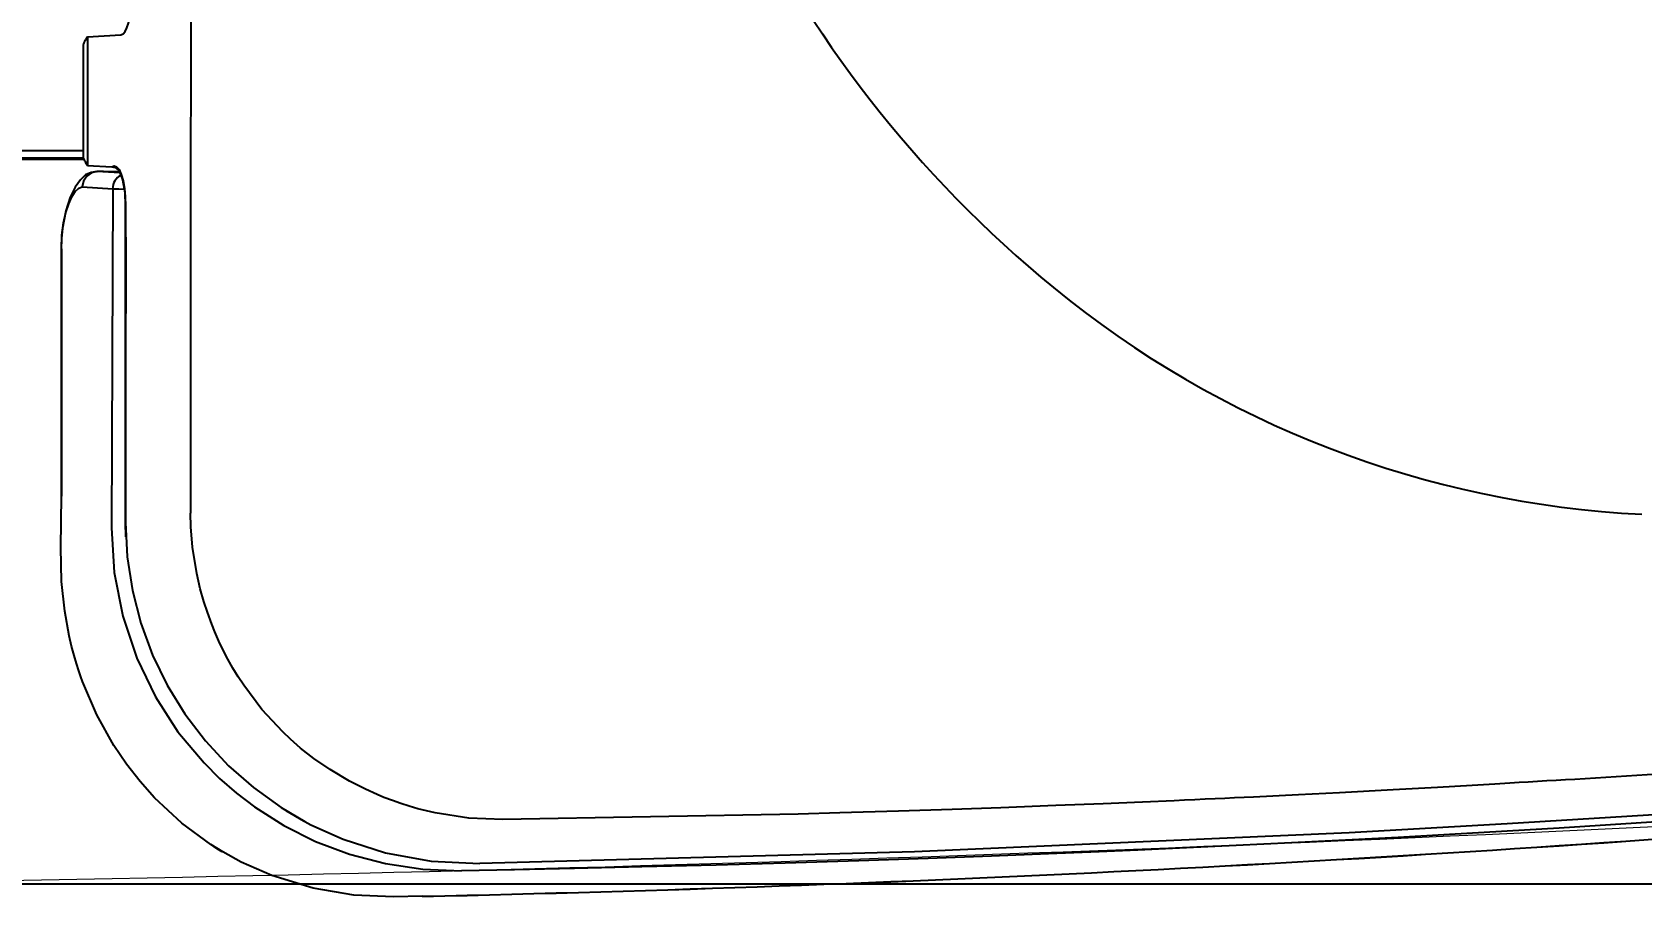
# Model space of a CAD drawing. Header units: millimetres. Extents: x 7763 to 10330, y 539 to 2772.
# Drawn here: x 8155.2 to 8363.3, y 1941.4 to 2053.3 of the extents above; entities that cross this region are included whole.
import ezdxf

# ---------------------------------------------------------------- set-up
doc = ezdxf.new("R2010")
doc.units = ezdxf.units.MM
doc.layers.add('3', color=3, linetype='Continuous')
doc.styles.add('GHS', font='romans.shx', dxfattribs={"bigfont": 'whgtxt.shx'})
doc.styles.get("Standard").update_dxf_attribs({"font": 'NanumGothic.ttf'})
doc.dimstyles.new('AM_ISO$0', dxfattribs={"dimtxt": 3.5, "dimasz": 2.5, "dimexe": 1, "dimexo": 1, "dimgap": 0.8, "dimtad": 1, "dimdec": 0, "dimlfac": 10, "dimdsep": 46, "dimtxsty": 'Standard', "dimcen": 0, "dimclrd": 256, "dimclre": 256, "dimclrt": 2, "dimadec": 0, "dimazin": 2, "dimtp": 0.1, "dimtm": 0.1, "dimtfac": 0.71, "dimtdec": 0, "dimtmove": 0, "dimatfit": 3, "dimfxl": 0, "dimlwd": -1, "dimlwe": -1, "dimarcsym": 0})

# ---------------------------------------------------------------- blocks, each defined once
blk = doc.blocks.new('*D18')
at = {"color": 3}
for p, q in [((8112.97, 2333.41), (8733.15, 2333.41)), ((8732.15, 2313.41), (8732.15, 1963.12)), ((8122.01, 1943.12), (8733.15, 1943.12))]:
    blk.add_line(p, q, dxfattribs=at)
for points in [[(8728.81, 2313.41), (8735.48, 2313.41), (8732.15, 2333.41)], [(8728.81, 1963.12), (8735.48, 1963.12), (8732.15, 1943.12)]]:
    blk.add_solid(points, dxfattribs=at)
at = {"layer": 'DEFPOINTS', "color": 0}
for p in [(8111.97, 2333.41), (8121.01, 1943.12), (8732.15, 1943.12)]:
    blk.add_point(p, dxfattribs=at)
at = {"color": 2, "insert": (8708.52, 2138.26), "char_height": 25, "attachment_point": 5, "rotation": 90, "style": 'GHS'}
blk.add_mtext('{\\fNanumGothic|b0|i0|c129|p50;390}', dxfattribs=at)
blk = doc.blocks.new('2E12E')
at = {"color": 2}
for p, q in [((6809.69, 990.86), (6814.04, 991.12)), ((6809.69, 990.86), (6809.69, 974.22)), ((6809.15, 989.6), (6809.15, 975.48)), ((6780.79, 976.17), (6809.15, 976.17)), ((6809.23, 975.17), (6780.79, 975.17)), ((6809.28, 974.98), (6787.18, 974.98)), ((6809.69, 974.22), (6812.84, 974.04)), ((6811.32, 973.43), (6810.92, 973.43)), ((6811.39, 973.43), (6810.96, 973.43)), ((6806.3, 963.44), (6806.3, 931.43)), ((6853.02, 879.66), (6853.02, 879.66))]:
    blk.add_line(p, q, dxfattribs=at)
for points in [[(7130.33, 908.62), (7114.88, 904.41), (7094.92, 899.87), (7074.77, 896.22), (7054.47, 893.51), (7034.08, 891.68), (7013.67, 890.31), (6993.26, 889.03), (6972.84, 887.88), (6916.66, 885.41), (6860.43, 883.9)], [(6823.06, 997.63), (6823.04, 963.43), (6823.02, 929.24)], [(6812.84, 974.04), (6813.16, 974.17), (6813.48, 974.05), (6813.8, 973.67), (6814.08, 973.05), (6814.31, 972.23), (6814.49, 971.25), (6814.6, 970.17), (6814.63, 969.04)], [(6810.9, 973.42), (6810.18, 973.32), (6809.47, 972.99), (6808.79, 972.36), (6808.13, 971.42), (6807.48, 970.1), (6806.9, 968.34), (6806.48, 966.08), (6806.35, 964.76), (6806.31, 963.34)], [(6810.96, 973.43), (6810.23, 973.27), (6809.61, 972.84), (6809.19, 972.19), (6809.04, 971.43)], [(6810.93, 973.43), (6810.96, 973.43)], [(6813.89, 973.25), (6810.96, 973.43)], [(6811.51, 973.42), (6811.3, 973.42)], [(6812.84, 974.04), (6813.29, 973.97), (6813.68, 973.63), (6814, 973.07), (6814.24, 972.36), (6814.53, 970.7), (6814.59, 968.98)], [(6806.34, 963.43), (6806.41, 965.18), (6806.62, 966.77), (6806.92, 968.14), (6807.28, 969.26), (6807.69, 970.14), (6808.12, 970.83), (6808.57, 971.29), (6809.04, 971.43)], [(6809.04, 971.43), (6812.97, 971.19)], [(6812.97, 971.19), (6812.81, 927.34)], [(6812.97, 971.19), (6813.77, 971.17), (6814.4, 971.16)], [(6814.59, 969.06), (6814.59, 964.54), (6814.59, 958.92), (6814.59, 952.43), (6814.59, 945.09), (6814.59, 936.87), (6814.59, 928.06)], [(6814.59, 969.04), (6814.59, 969.04), (6814.63, 969.04)], [(6814.63, 969.04), (6814.64, 967.5), (6814.64, 965.85), (6814.65, 964.09), (6814.65, 962.22), (6814.65, 960.24), (6814.65, 958.15), (6814.65, 956.88), (6814.65, 955.84), (6814.64, 954.25), (6814.64, 952.13), (6814.63, 950.33), (6814.63, 948.84), (6814.63, 947.41), (6814.63, 946.04), (6814.63, 943.88), (6814.63, 941.44), (6814.63, 938.64), (6814.63, 935.23), (6814.63, 931.94), (6814.63, 929.54), (6814.63, 928.04)], [(6806.31, 963.43), (6806.3, 963.43), (6806.31, 963.43)], [(6806.31, 963.43), (6806.34, 963.43)], [(6806.34, 963.43), (6806.34, 931.43)], [(6806.26, 924.79), (6806.34, 931.43)], [(6806.3, 931.43), (6806.3, 931.43), (6806.34, 931.43)], [(6863.4, 889.58), (6859, 889.77), (6854.66, 890.44), (6853.53, 890.7), (6852.42, 890.98), (6851.31, 891.31), (6850.21, 891.66), (6849.13, 892.05), (6848.05, 892.46), (6847.15, 892.84), (6845.66, 893.51), (6843.61, 894.55), (6841.08, 896.05), (6838.97, 897.51), (6837.27, 898.84), (6835.94, 900), (6834.95, 900.93), (6832.27, 903.83), (6829.91, 906.97), (6829.19, 908.07), (6828.51, 909.19), (6827.87, 910.34), (6827.26, 911.5), (6826.7, 912.69), (6826.18, 913.89), (6825.79, 914.85), (6825.21, 916.41), (6824.76, 917.79), (6824.29, 919.45), (6823.83, 921.41), (6823.28, 924.85), (6823.06, 927.47), (6823.02, 929.24)], [(6812.81, 927.34), (6813.17, 921.54), (6814.26, 915.89), (6816.07, 910.48), (6818.5, 905.45), (6821.41, 900.95), (6824.78, 896.92), (6826.8, 894.91), (6828.98, 893.01), (6831.32, 891.23), (6835.11, 888.82), (6839.21, 886.76), (6843.6, 885.11), (6848.23, 883.9), (6853.08, 883.17), (6858.08, 882.97)], [(6814.63, 928.04), (6814.59, 928.04), (6814.59, 928.04)], [(6814.59, 928.03), (6814.63, 926.16)], [(6814.63, 928.04), (6814.86, 923.6), (6815.52, 919.23), (6816.62, 914.98), (6818.12, 910.88), (6820.02, 906.97), (6822.3, 903.25), (6824.96, 899.77), (6827.96, 896.55), (6831.18, 893.72), (6834.74, 891.17), (6837.81, 889.35)], [(6827.21, 885.4), (6825.68, 886.35), (6821.92, 889.12), (6818.38, 892.41), (6816.51, 894.5), (6814.75, 896.75), (6813.11, 899.18), (6810.9, 903.13), (6809.06, 907.44), (6808.83, 908.07), (6808.58, 908.84), (6808.29, 909.76), (6807.98, 910.82), (6807.66, 912.02), (6807.34, 913.38), (6806.76, 916.57), (6806.35, 920.37), (6806.26, 924.79)], [(7012.72, 895.48), (7002.01, 894.79), (7000.81, 894.72), (6999.61, 894.65), (6998.41, 894.58), (6997.21, 894.51), (6996.01, 894.44), (6994.82, 894.37), (6993.62, 894.3), (6991.67, 894.18), (6988.74, 894.01), (6984.27, 893.76), (6978.55, 893.44), (6971.58, 893.06), (6966.3, 892.79), (6960.47, 892.5), (6959.26, 892.45), (6958.03, 892.39), (6956.78, 892.33), (6955.51, 892.27), (6954.22, 892.21), (6952.91, 892.15), (6951.57, 892.09), (6950.22, 892.03), (6946.13, 891.85), (6941.04, 891.63), (6934.93, 891.39), (6927.81, 891.12), (6921.5, 890.9), (6914.57, 890.68), (6907.01, 890.46), (6901.6, 890.31), (6863.4, 889.58)], [(7037.25, 890.98), (7025.7, 890.16), (7013.28, 889.33), (6999.99, 888.49), (6985.84, 887.66), (6979.2, 887.29), (6972.39, 886.93), (6965.41, 886.57), (6958.25, 886.22), (6950.91, 885.88), (6945.54, 885.64), (6940.54, 885.42), (6933.96, 885.15), (6926.59, 884.86), (6918.42, 884.56), (6909.44, 884.26), (6899.91, 883.96), (6891, 883.7), (6881.37, 883.46), (6872.67, 883.26), (6864.91, 883.1), (6858.08, 882.97)], [(6835.34, 890.75), (6837.64, 889.41), (6837.78, 889.34)], [(6837.81, 889.35), (6838.6, 888.93), (6842.76, 887.06), (6848.24, 885.3), (6854.16, 884.21), (6860.43, 883.9)], [(6825.9, 886.18), (6826.64, 885.72), (6827.1, 885.44)], [(6849.28, 879.6), (6844.16, 879.82), (6838.89, 880.71), (6833.56, 882.34), (6829.58, 884.1), (6827.21, 885.4)], [(6849.27, 879.6), (6849.27, 879.6), (6849.28, 879.6)], [(6853.02, 879.66), (6849.28, 879.6)]]:
    blk.add_lwpolyline(points, dxfattribs=at)
for radius in [3267.59, 3267.6]:
    blk.add_arc((6780.97, 4146.46), radius, 271.2635, 274.50126, dxfattribs=at)
for centre, major_axis, ratio, start_param, end_param in [((6814.01, 996.12), (0, 5), 0.284012, 3.158327, 4.711911), ((6814.89, 971.19), (-0.12, -2), 0.96113, 3.673143, 4.77082)]:
    blk.add_ellipse(centre, major_axis=major_axis, ratio=ratio, start_param=start_param, end_param=end_param, dxfattribs=at)
for points in [[(6809.69, 990.86), (6809.57, 990.69), (6809.37, 990.37), (6809.19, 989.95), (6809.15, 989.71), (6809.15, 989.6)], [(6809.15, 975.48), (6809.15, 975.37), (6809.19, 975.13), (6809.37, 974.72), (6809.57, 974.39), (6809.69, 974.22)]]:
    blk.add_open_spline(points, degree=3, dxfattribs=at)
blk.add_open_spline([(6813.78, 973.38), (6813.58, 973.38), (6812.67, 973.39), (6811.9, 973.41), (6811.39, 973.43)], degree=3, knots=[0.742861, 0.742861, 0.742861, 0.742861, 0.8, 1, 1, 1, 1], dxfattribs=at)

msp = doc.modelspace()

# ---------------------------------------------------------------- linework, layer by layer
at = {"color": 0, "linetype": 'Continuous', "lineweight": 0}
msp.add_arc((8033.10338, 8843.2799), 6900.71917, 270.418383378, 272.839520167, dxfattribs=at)
at = {"layer": '3', "color": 0}
for centre, radius, start, end in [((8384.24872, 2138.57363), 153, 180, 230.6508428), ((8369.6657, 2120.78781), 130, 230.6508428, 267.1968645)]:
    msp.add_arc(centre, radius, start, end, dxfattribs=at)

# ---------------------------------------------------------------- block references
msp.add_blockref('2E12E', (1352.61881, 1061.85394))

# ---------------------------------------------------------------- dimensions: what is measured, and where the dimension line sits
at = {"color": 3}
dim = msp.add_linear_dim(base=(8732.14812, 1943.12067), p1=(8111.96549, 2333.40833), p2=(8121.00951, 1943.12067), angle=90, text='{\\fNanumGothic|b0|i0|c129|p50;390}', dimstyle='AM_ISO$0', override={"dimtxt": 25, "dimasz": 20, "dimgap": 10, "dimtoh": 1, "dimtxsty": 'GHS', "dimclrd": 3, "dimclre": 3, "dimtdec": 2}, dxfattribs=at)
dim.commit()
dim.dimension.update_dxf_attribs({"geometry": '*D18', "text_midpoint": (8708.52151, 2138.2645)})

doc.saveas('drawing.dxf')
